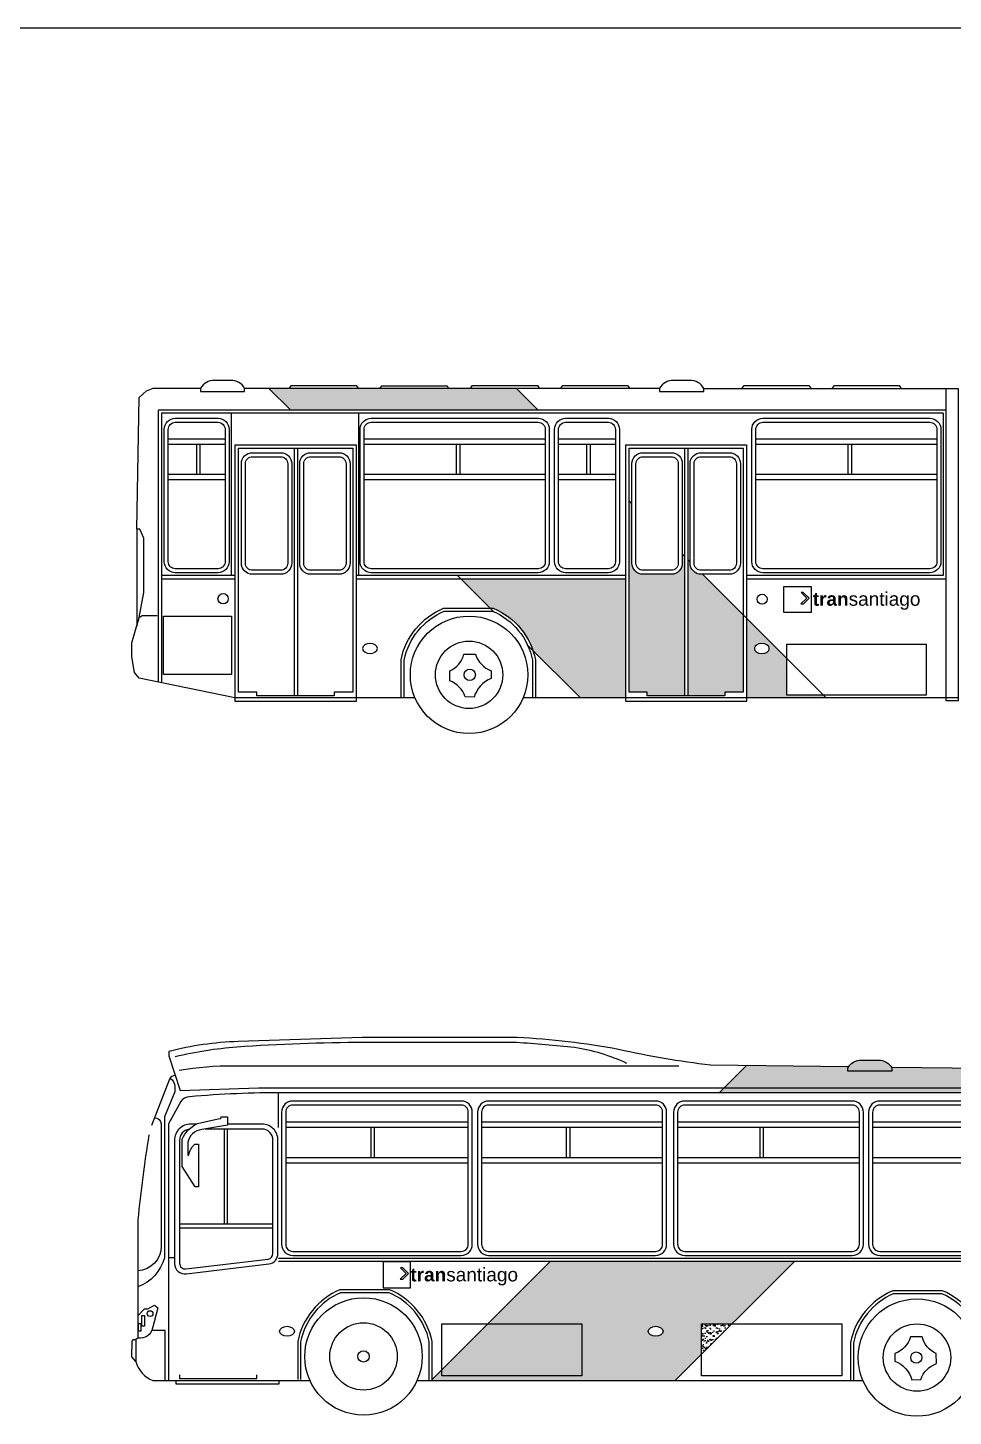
# Model space of a CAD drawing. Header units: millimetres. Extents: x 35403 to 155690, y 202798 to 276657.
# Drawn here: x 130728 to 139049, y 212020 to 224502 of the extents above; entities that cross this region are included whole.
import ezdxf

# ---------------------------------------------------------------- set-up
doc = ezdxf.new("R2010")
doc.units = ezdxf.units.MM
doc.layers.add('www.cad-blocks.net', color=7, linetype='Continuous')
doc.styles.get("Standard").update_dxf_attribs({"font": 'arial.ttf'})
pattern_1 = [(37.5, (-1205925.497, -2200658.534), (-1.6000313, 48.94132373), [0, -38.608, 0, -43.18, 0, -41.275]), (7.5, (-1205925.5, -2200658.534), (44.9523283, 71.68251), [0, -20.828, 0, -34.798, 0, -13.335]), (327.5, (-1205956.74, -2200658.534), (79.099237, 0.1437185), [0, -12.7, 0, -45.72, 0, -59.69]), (317.5, (-1205956.74, -2200658.534), (76.3556452, 22.2929323), [0, -6.35, 0, -29.972, 0, -34.29])]

# ---------------------------------------------------------------- blocks, each defined once
blk = doc.blocks.new('A$C6C771C61')
h = blk.add_hatch()
h.set_pattern_fill('AR-SAND', color=256, style=0)
h.set_pattern_definition([(37.5, (-1206784.58, -2205424.423), (-1.6000313, 48.94132373), [0, -38.608, 0, -43.18, 0, -41.275]), (7.5, (-1206784.58, -2205424.42), (44.9523283, 71.68251), [0, -20.828, 0, -34.798, 0, -13.335]), (327.5, (-1206815.82, -2205424.423), (79.099237, 0.1437185), [0, -12.7, 0, -45.72, 0, -59.69]), (317.5, (-1206815.82, -2205424.42), (76.3556452, 22.2929323), [0, -6.35, 0, -29.972, 0, -34.29])])
h.paths.add_polyline_path([(2495, -207), (3211, -207), (3187, -183), (2857, -183), (2857, 146), (2495, 508)])
edge = h.paths.add_edge_path(flags=16)
edge.add_ellipse((2632, 236), major_axis=(66.8, 0), ratio=0.675607, start_angle=0, end_angle=360, ccw=False)
h.paths.add_polyline_path([(1967, -188), (2298, -188), (2298, -156), (2465, -156), (2465, 538), (2099, 904), (2087, 904, -0.414214), (1987, 1004), (1987, 1015), (1967, 1035)])
h.paths.add_polyline_path([(1438, -156), (1602, -156), (1602, -188), (1937, -188), (1937, 1066), (1917, 1086), (1917, 1004, -0.414214), (1817, 904), (1564, 904, -0.414214), (1464, 1004), (1464, 1538), (1438, 1564)])
h.paths.add_polyline_path([(-76, 863), (189, 599), (218, 599, -0.213497), (576, 215), (1001, -207), (1408, -207), (1408, 863)])
h.paths.add_polyline_path([(621, 2380), (422, 2578), (-1803, 2578), (-1603, 2380)])
for p, q in [((-2839, 2578), (-2414, 2578)), ((-2020, 2578), (1713, 2578)), ((-1603, 2380), (-1803, 2578)), ((621, 2380), (422, 2578)), ((4289, 2380), (-2794, 2380)), ((-2794, 2380), (-2794, -65)), ((4262, 2352), (-2766, 2352)), ((-2766, 2352), (-2766, -65)), ((-2136, 892), (-2136, 2352)), ((-991, 892), (-991, 2352)), ((4262, 2352), (4262, 892)), ((-2193, 2117), (-2705, 2117)), ((-2193, 2069), (-2705, 2069)), ((-2449, 1800), (-2449, 2069)), ((-2417, 1800), (-2417, 2069)), ((-1574, 2037), (-1574, -188)), ((-1544, 2037), (-1544, -188)), ((685, 2117), (-944, 2117)), ((685, 2069), (-944, 2069)), ((-112, 1800), (-112, 2069)), ((-81, 1800), (-81, 2069)), ((1316, 2117), (804, 2117)), ((1316, 2069), (804, 2069)), ((1060, 1800), (1060, 2069)), ((1091, 1800), (1091, 2069)), ((1937, 2037), (1937, -188)), ((1967, 2037), (1967, -188)), ((4206, 2117), (2578, 2117)), ((4206, 2069), (2578, 2069)), ((3409, 1800), (3409, 2069)), ((3441, 1800), (3441, 2069)), ((-2193, 1800), (-2705, 1800)), ((-2193, 1752), (-2705, 1752)), ((685, 1800), (-944, 1800)), ((685, 1752), (-944, 1752)), ((1316, 1800), (804, 1800)), ((1316, 1752), (804, 1752)), ((4206, 1800), (2578, 1800)), ((4206, 1752), (2578, 1752)), ((1464, 1538), (1438, 1564)), ((1937, 1066), (1917, 1086)), ((1987, 1015), (1967, 1035)), ((-2103, 892), (-2766, 892)), ((1408, 892), (-1016, 892)), ((219, 569), (-105, 892)), ((2052, 950), (2034, 969)), ((3211, -207), (2099, 904)), ((4262, 892), (2495, 892)), ((-2766, 863), (-2103, 863)), ((-1016, 863), (1408, 863)), ((2495, 863), (4289, 863)), ((-3031, 288), (-2965, 515)), ((-2965, 515), (-2940, 533)), ((-2940, 533), (-2805, 533)), ((-3031, 163), (-3031, 288)), ((1001, -207), (528, 263)), ((-3007, 22), (-3031, 163)), ((-2967, -30), (-3007, 22)), ((-2105, -207), (-2967, -30)), ((-486, -207), (-2105, -207)), ((-2105, -207), (-2105, -238)), ((-2105, -238), (-1013, -238)), ((-1909, -188), (-1909, -156)), ((-1213, -188), (-1909, -188)), ((-1213, -156), (-1213, -188)), ((-1013, -238), (-1013, -207)), ((4397, -207), (486, -207)), ((1406, -207), (1406, -238)), ((1406, -238), (2498, -238)), ((1602, -188), (1602, -156)), ((2298, -188), (1602, -188)), ((2298, -156), (2298, -188)), ((2498, -238), (2498, -207))]:
    blk.add_line(p, q)
for points in [[(-2414, 2547), (-2018, 2547), (-2018, 2574, 0.293786), (-2144, 2647), (-2292, 2647, 0.262327), (-2414, 2578)], [(1713, 2547), (2110, 2547), (2110, 2574, 0.293786), (1984, 2647), (1835, 2647, 0.262327), (1713, 2578)], [(-2641, 2306), (-2257, 2306, -0.414214), (-2157, 2206), (-2157, 1017, -0.414214), (-2257, 917), (-2641, 917, -0.414214), (-2741, 1017), (-2741, 2206, -0.414214)], [(-2641, 2270), (-2257, 2270, -0.414214), (-2193, 2206), (-2193, 1017, -0.414214), (-2257, 953), (-2641, 953, -0.414214), (-2705, 1017), (-2705, 2206, -0.414214)], [(-880, 2306), (621, 2306, -0.414214), (721, 2206), (721, 1017, -0.414214), (621, 917), (-880, 917, -0.414214), (-980, 1017), (-980, 2206, -0.414214)], [(-880, 2270), (621, 2270, -0.414214), (685, 2206), (685, 1017, -0.414214), (621, 953), (-880, 953, -0.414214), (-944, 1017), (-944, 2206, -0.414214)], [(868, 2306), (1252, 2306, -0.414214), (1352, 2206), (1352, 1017, -0.414214), (1252, 917), (868, 917, -0.414214), (768, 1017), (768, 2206, -0.414214)], [(868, 2270), (1252, 2270, -0.414214), (1316, 2206), (1316, 1017, -0.414214), (1252, 953), (868, 953, -0.414214), (804, 1017), (804, 2206, -0.414214)], [(2642, 2306), (4142, 2306, -0.414214), (4242, 2206), (4242, 1017, -0.414214), (4142, 917), (2642, 917, -0.414214), (2542, 1017), (2542, 2206, -0.414214)], [(2642, 2270), (4142, 2270, -0.414214), (4206, 2206), (4206, 1017, -0.414214), (4142, 953), (2642, 953, -0.414214), (2578, 1017), (2578, 2206, -0.414214)], [(-1947, 1997), (-1694, 1997, -0.414214), (-1594, 1897), (-1594, 1004, -0.414214), (-1694, 904), (-1947, 904, -0.414214), (-2047, 1004), (-2047, 1897, -0.414214)], [(-1947, 1961), (-1694, 1961, -0.414214), (-1630, 1897), (-1630, 1004, -0.414214), (-1694, 940), (-1947, 940, -0.414214), (-2011, 1004), (-2011, 1897, -0.414214)], [(-1423, 1997), (-1170, 1997, -0.414214), (-1070, 1897), (-1070, 1004, -0.414214), (-1170, 904), (-1423, 904, -0.414214), (-1523, 1004), (-1523, 1897, -0.414214)], [(-1423, 1961), (-1170, 1961, -0.414214), (-1106, 1897), (-1106, 1004, -0.414214), (-1170, 940), (-1423, 940, -0.414214), (-1487, 1004), (-1487, 1897, -0.414214)], [(1564, 1997), (1817, 1997, -0.414214), (1917, 1897), (1917, 1004, -0.414214), (1817, 904), (1564, 904, -0.414214), (1464, 1004), (1464, 1897, -0.414214)], [(1564, 1961), (1817, 1961, -0.414214), (1881, 1897), (1881, 1004, -0.414214), (1817, 940), (1564, 940, -0.414214), (1500, 1004), (1500, 1897, -0.414214)], [(2087, 1997), (2340, 1997, -0.414214), (2440, 1897), (2440, 1004, -0.414214), (2340, 904), (2087, 904, -0.414214), (1987, 1004), (1987, 1897, -0.414214)], [(2087, 1961), (2340, 1961, -0.414214), (2404, 1897), (2404, 1004, -0.414214), (2340, 940), (2087, 940, -0.414214), (2023, 1004), (2023, 1897, -0.414214)]]:
    blk.add_lwpolyline(points, format="xyb", close=True)
for points in [[(-2988, 1310), (-2967, 2493), (-2901, 2553), (-2839, 2578)], [(-1614, 2578), (-1597, 2601), (-1014, 2601), (-997, 2578)], [(-801, 2574), (-784, 2597), (-201, 2597), (-184, 2574)], [(14, 2578), (31, 2601), (614, 2601), (630, 2578)], [(825, 2578), (842, 2601), (1425, 2601), (1441, 2578)], [(2110, 2574), (4397, 2574), (4397, -233), (4289, -233), (4289, -207), (4289, -207), (4289, 2574)], [(2456, 2578), (2473, 2601), (3056, 2601), (3072, 2578)], [(3266, 2578), (3284, 2601), (3866, 2601), (3883, 2578)], [(-1909, -156), (-2073, -156), (-2073, 2037), (-1046, 2037), (-1046, -156), (-1213, -156)], [(1602, -156), (1438, -156), (1438, 2037), (2465, 2037), (2465, -156), (2298, -156)]]:
    blk.add_lwpolyline(points)
for points in [[(-2103, 2067), (-1016, 2067), (-1016, -207), (-2103, -207)], [(1408, 2067), (2495, 2067), (2495, -207), (1408, -207)], [(-2965, 515), (-2923, 739), (-2923, 1228), (-2959, 1310), (-2988, 1310), (-2988, 436)], [(2831, 794), (3076, 794), (3076, 561), (2831, 561)], [(3006, 637), (3057, 690), (3005, 741), (2985, 741), (3036, 690), (2982, 637)], [(-2748, 527), (-2136, 527), (-2136, 3), (-2748, 3)], [(2857, 274), (4109, 274), (4109, -183), (2857, -183)]]:
    blk.add_lwpolyline(points, close=True)
for points in [[(-612, -207), (-612, 135, -0.246098), (-230, 599), (218, 599, -0.247825), (598, 134), (598, -207)], [(-585, -207), (-585, 133, -0.242622), (-224, 573), (212, 573, -0.244358), (571, 132), (571, -207)], [(-47, 185), (58, 185, 0.227993), (199, 36), (199, -32, 0.24608), (47, -201), (-34, -198, 0.214806), (-174, -53), (-172, 37, 0.239305), (-47, 185, -0.14927)]]:
    blk.add_lwpolyline(points, format="xyb")
for centre, radius in [((-2211, 684), 46.4), ((2634, 679), 45.3), ((0, 0), 528), ((0, 0), 303), ((6, 0), 50.8)]:
    blk.add_circle(centre, radius)
at = {"extrusion": (0, 0, -1)}
for centre in [(-891, 237), (2632, 236)]:
    blk.add_ellipse(centre, major_axis=(66.8, 0), ratio=0.675607, dxfattribs=at)
at = {"insert": (3090, 743), "char_height": 122.21, "width": 1000.27, "attachment_point": 1}
blk.add_mtext('{\\fArial|b1|i0|c0|p34;tran}santiago', dxfattribs=at)
blk = doc.blocks.new('A$C05CD04DB')
h = blk.add_hatch()
h.set_pattern_fill('AR-SAND', color=256, style=0)
h.set_pattern_definition(pattern_1)
h.paths.add_polyline_path([(1964, 1483), (1964, 1016), (705, 1016), (705, 1071), (617, 984), (617, 974), (2802, 974), (3040, 1212), (3040, 1483), (3311, 1483), (3874, 2044), (2772, 2044), (1679, 2044), (1117, 1483)])
edge = h.paths.add_edge_path(flags=16)
edge.add_ellipse((2627, 1417), major_axis=(-66.8, 0), ratio=0.675607, start_angle=0, end_angle=360)
h.paths.add_polyline_path([(1117, 1483), (705, 1071), (705, 1016), (1964, 1016), (1964, 1483)], flags=17)
h.paths.add_polyline_path([(5438, 3606), (5611, 3779), (4750, 3790), (4750, 3755), (4353, 3756), (4353, 3782, -0.026412), (4361, 3795), (3443, 3806), (3242, 3606)])
h.paths.add_polyline_path([(4479, 3855, 0.293786), (4353, 3782), (4353, 3756), (4750, 3755), (4750, 3786, 0.262327), (4628, 3855)])
h.paths.add_polyline_path([(3242, 3606), (3198, 3562), (5394, 3562), (5438, 3606)])
h = blk.add_hatch()
h.set_pattern_fill('AR-SAND', color=256, style=0)
h.set_pattern_definition(pattern_1)
h.paths.add_polyline_path([(3311, 1483), (3040, 1483), (3040, 1212)])
for p, q in [((3198, 3562), (3443, 3806)), ((-764, 3248), (-764, 3562)), ((-700, 3299), (942, 3299)), ((-700, 3251), (942, 3251)), ((68, 2981), (68, 3251)), ((99, 2981), (99, 3251)), ((1061, 3299), (2689, 3299)), ((1061, 3251), (2689, 3251)), ((1826, 2981), (1826, 3251)), ((1858, 2981), (1858, 3251)), ((2824, 3299), (4458, 3299)), ((2824, 3251), (4458, 3251)), ((3566, 2981), (3566, 3251)), ((3597, 2981), (3597, 3251)), ((4577, 3299), (6206, 3299)), ((4577, 3251), (6206, 3251)), ((-1249, 2381), (-1249, 3235)), ((-1224, 2381), (-1224, 3235)), ((-700, 2981), (942, 2981)), ((-700, 2933), (942, 2933)), ((1061, 2981), (2689, 2981)), ((1061, 2933), (2689, 2933)), ((2824, 2981), (4458, 2981)), ((2824, 2933), (4458, 2933)), ((4577, 2981), (6206, 2981)), ((4577, 2933), (6206, 2933)), ((-814, 2381), (-1654, 2381)), ((-814, 2345), (-1654, 2345)), ((-1699, 2079), (-1753, 2079)), ((2772, 2073), (-764, 2073)), ((2772, 2044), (-764, 2044)), ((617, 984), (1679, 2044)), ((6307, 2073), (2772, 2073)), ((6307, 2044), (2772, 2044)), ((2802, 974), (3874, 2044)), ((-1654, 1026), (-1654, 994)), ((-958, 994), (-958, 1026)), ((-1893, 974), (-482, 974)), ((-1685, 943), (-1685, 974)), ((-762, 943), (-1685, 943)), ((-1654, 994), (-958, 994)), ((-762, 974), (-762, 943)), ((482, 974), (4490, 974))]:
    blk.add_line(p, q)
for points in [[(4361, 3795), (3120, 3810, -0.025397), (2292, 3951, 0.034424), (1382, 4058), (-11, 4058), (-1127, 4022, 0.054536), (-1751, 3933), (-1751, 3894), (-1648, 3583), (-944, 3606), (6307, 3606)], [(2367, 3826, 0.071317), (1898, 3968, 0.011199), (1374, 4013), (5, 4013, 0.018114), (-1140, 3971, 0.040897), (-1692, 3885, -0.118523)], [(2835, 3802), (-1166, 3802, 0.039591), (-1658, 3763, 18.409656)], [(6307, 3635, 0.090474), (5839, 3760), (5839, 3776), (4748, 3790)], [(-1692, 3717, 0.266807), (-1745, 3684), (-1905, 3267)], [(-1739, 3693, -0.261076), (-1695, 3617), (-1695, 3571), (-1789, 3344), (-1789, 3263)], [(6307, 3562), (-720, 3562, 0.021408), (-1564, 3526, 0.196513), (-1644, 3484), (-1753, 3283), (-1753, 974)], [(-1819, 3264), (-1819, 2181, -0.39955), (-2029, 1960)], [(-1789, 3263), (-1789, 2079, -0.241268), (-2029, 1816)], [(-1878, 3336, -0.403956), (-1819, 3281), (-1819, 3264)], [(-1503, 3280), (-1554, 3280, 0.414214), (-1699, 3135), (-1699, 2027, 0.449978), (-1592, 1933), (-852, 2023, 0.379331), (-769, 2117), (-769, 3135, 0.414214), (-914, 3280), (-1223, 3280)], [(-1282, 3330), (-1281, 3344), (-1223, 3344), (-1223, 3271), (-1454, 3230, 0.335782), (-1581, 3114), (-1581, 3001), (-1570, 3001, -0.179894), (-1517, 3098), (-1484, 3098), (-1484, 2717), (-1515, 2717), (-1631, 2900), (-1631, 3145, -0.182817), (-1494, 3284), (-1308, 3326), (-1282, 3330)], [(-1930, 3182, 0.014149), (-2029, 2420), (-2029, 1356)], [(-1568, 3234, 0.372964), (-1654, 3135), (-1654, 2027, 0.449978), (-1598, 1978), (-858, 2067, 0.379331), (-814, 2117), (-814, 3135, 0.414214), (-914, 3235), (-1425, 3235)], [(617, 974), (617, 1326, 0.246098), (235, 1791), (-212, 1791, 0.247825), (-592, 1325), (-592, 984)], [(591, 974), (591, 1324, 0.242622), (230, 1764), (-207, 1764, 0.244358), (-566, 1323), (-566, 984)], [(5588, 974), (5588, 1317, 0.246098), (5205, 1781), (4758, 1781, 0.247825), (4378, 1316), (4378, 974)], [(5561, 974), (5561, 1314, 0.242622), (5200, 1754), (4763, 1754, 0.244358), (4405, 1313), (4405, 974)], [(-2029, 1555), (-1970, 1618), (-1939, 1618), (-1878, 1653), (-1850, 1629), (-1896, 1445, -0.385948), (-2029, 1356), (-2048, 1343), (-2048, 1146), (-2083, 1187), (-2081, 1329), (-2068, 1343), (-2048, 1343), (-2048, 1146, 0.235906), (-1893, 974, -20.22832)], [(5023, 1366), (4918, 1366, -0.227993), (4777, 1217), (4777, 1150, -0.24608), (4929, 980), (5010, 984, -0.214806), (5150, 1128), (5147, 1218, -0.239305), (5023, 1366, 0.14927)]]:
    blk.add_lwpolyline(points, format="xyb")
for points in [[(4750, 3755), (4353, 3756), (4353, 3782, -0.293786), (4479, 3855), (4628, 3855, -0.262327), (4750, 3786)], [(878, 3487), (-636, 3487, 0.414214), (-736, 3387), (-736, 2199, 0.414214), (-636, 2099), (878, 2099, 0.414214), (978, 2199), (978, 3387, 0.414214)], [(878, 3451), (-636, 3451, 0.414214), (-700, 3387), (-700, 2199, 0.414214), (-636, 2135), (878, 2135, 0.414214), (942, 2199), (942, 3387, 0.414214)], [(2625, 3487), (1125, 3487, 0.414214), (1025, 3387), (1025, 2199, 0.414214), (1125, 2099), (2625, 2099, 0.414214), (2725, 2199), (2725, 3387, 0.414214)], [(2625, 3451), (1125, 3451, 0.414214), (1061, 3387), (1061, 2199, 0.414214), (1125, 2135), (2625, 2135, 0.414214), (2689, 2199), (2689, 3387, 0.414214)], [(4394, 3487), (2888, 3487, 0.414214), (2788, 3387), (2788, 2199, 0.414214), (2888, 2099), (4394, 2099, 0.414214), (4494, 2199), (4494, 3387, 0.414214)], [(4394, 3451), (2888, 3451, 0.414214), (2824, 3387), (2824, 2199, 0.414214), (2888, 2135), (4394, 2135, 0.414214), (4458, 2199), (4458, 3387, 0.414214)], [(6142, 3487), (4641, 3487, 0.414214), (4541, 3387), (4541, 2199, 0.414214), (4641, 2099), (6142, 2099, 0.414214), (6242, 2199), (6242, 3387, 0.414214)], [(6142, 3451), (4641, 3451, 0.414214), (4577, 3387), (4577, 2199, 0.414214), (4641, 2135), (6142, 2135, 0.414214), (6206, 2199), (6206, 3387, 0.414214)]]:
    blk.add_lwpolyline(points, format="xyb", close=True)
for points in [[(423, 2042), (178, 2042), (178, 1809), (423, 1809)], [(354, 1885), (405, 1938), (352, 1989), (332, 1989), (383, 1938), (330, 1885)], [(-1992, 1559), (-1968, 1559), (-1968, 1462), (-1992, 1462)], [(-2023, 1488), (-2002, 1488), (-2002, 1419), (-2023, 1419)], [(705, 1483), (1964, 1483), (1964, 1016), (705, 1016)], [(3040, 1483), (4299, 1483), (4299, 1016), (3040, 1016)]]:
    blk.add_lwpolyline(points, close=True)
blk.add_lwpolyline([(-1783, 974), (-1783, 1423), (-1904, 1423)])
for centre, radius in [((0, 1191), 528), ((4976, 1181), 528), ((-1919, 1576), 26.1), ((0, 1191), 303), ((4976, 1181), 303), ((0, 1191), 50.8), ((4970, 1181), 50.8)]:
    blk.add_circle(centre, radius)
for centre in [(-688, 1417), (2627, 1417)]:
    blk.add_ellipse(centre, major_axis=(-66.8, 0), ratio=0.675607)
at = {"insert": (1389, 1988), "char_height": 122.21, "width": 1000.27, "attachment_point": 3}
blk.add_mtext('{\\fArial|b1|i0|c0|p34;tran}santiago', dxfattribs=at)
blk = doc.blocks.new('FORMAT')
at = {"layer": 'www.cad-blocks.net', "color": 155, "true_color": 0x546d8e}
blk.add_line((39877, 224502), (155690, 224502), dxfattribs=at)

msp = doc.modelspace()

# ---------------------------------------------------------------- block references
for name, p in [('A$C6C771C61', (134696, 218685)), ('A$C05CD04DB', (133747, 211366))]:
    msp.add_blockref(name, p)
at = {"layer": 'www.cad-blocks.net'}
msp.add_blockref('FORMAT', (0, 0), dxfattribs=at)

doc.saveas('drawing.dxf')
